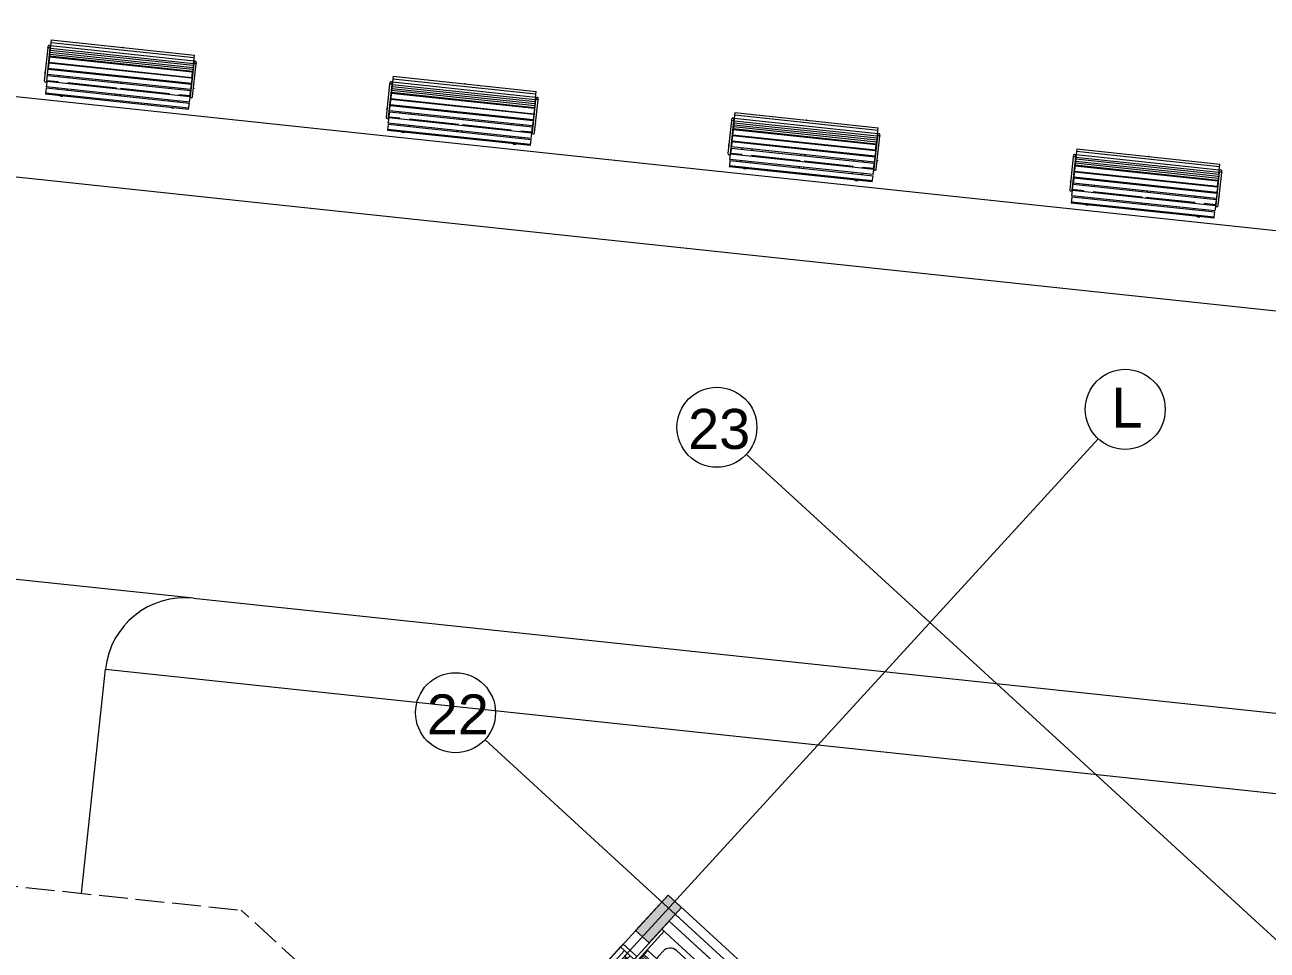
# Model space of a CAD drawing. Header units: metres. Extents: x 750 to 3116, y -341 to 1465.
# Drawn here: x 1639.03 to 1654.57, y 736.11 to 747.68 of the extents above; entities that cross this region are included whole.
import ezdxf

# ---------------------------------------------------------------- set-up
doc = ezdxf.new("R2010")
doc.units = ezdxf.units.M
doc.linetypes.add('ACAD_ISO02W100', pattern=[15, 12, -3])
for name, color, linetype, lineweight in [('Centre Line', 7, 'Continuous', 13), ('Column', 50, 'Continuous', 20), ('Cycle road', 254, 'Continuous', 20), ('Footpath', 32, 'Continuous', 18), ('Furniture', 44, 'Continuous', 5), ('Hatch', 251, 'Continuous', 5), ('Hidden line', 251, 'Continuous', 5), ('street fur', 33, 'Continuous', 15), ('Wall ext', 20, 'Continuous', 18), ('WINDOW', 33, 'Continuous', 5)]:
    doc.layers.add(name, color=color, linetype=linetype, lineweight=lineweight)
doc.layers.add('Text', color=7, linetype='Continuous')
doc.styles.get("Standard").update_dxf_attribs({"font": 'arial.ttf'})

# ---------------------------------------------------------------- blocks, each defined once
blk = doc.blocks.new('Bed')
at = {"layer": 'Furniture', "linetype": 'Continuous'}
for p, q in [((1878.327, 465.952), (1879.337, 465.952)), ((1878.327, 465.817), (1878.327, 465.952)), ((1879.337, 465.952), (1879.337, 465.817)), ((1879.337, 465.817), (1878.327, 465.817)), ((1878.327, 463.909), (1878.327, 465.817)), ((1878.367, 463.909), (1878.367, 465.817)), ((1878.642, 465.742), (1879.002, 465.742)), ((1879.297, 465.817), (1879.297, 463.909)), ((1879.337, 465.817), (1879.337, 463.909)), ((1878.525, 465.544), (1878.525, 465.624)), ((1879.12, 465.624), (1879.12, 465.544)), ((1878.377, 465.499), (1878.862, 465.499)), ((1878.377, 463.919), (1878.377, 465.499)), ((1878.962, 465.429), (1878.377, 465.429)), ((1878.992, 465.407), (1878.377, 465.407)), ((1879.022, 465.386), (1878.377, 465.386)), ((1879.052, 465.365), (1878.377, 465.365)), ((1878.862, 465.499), (1879.287, 465.199)), ((1878.862, 465.199), (1878.862, 465.499)), ((1878.962, 463.919), (1878.962, 465.429)), ((1879.002, 465.427), (1878.965, 465.427)), ((1878.992, 463.919), (1878.992, 465.407)), ((1879.022, 463.919), (1879.022, 465.386)), ((1879.052, 463.919), (1879.052, 465.365)), ((1879.082, 465.344), (1878.377, 465.344)), ((1879.112, 465.323), (1878.377, 465.323)), ((1879.142, 465.302), (1878.377, 465.302)), ((1879.082, 463.919), (1879.082, 465.344)), ((1879.112, 463.919), (1879.112, 465.323)), ((1879.142, 463.919), (1879.142, 465.302)), ((1879.287, 465.199), (1878.862, 465.199)), ((1879.287, 465.199), (1879.287, 463.919)), ((1879.297, 463.909), (1878.367, 463.909)), ((1879.297, 463.869), (1878.367, 463.869)), ((1879.287, 463.919), (1878.377, 463.919))]:
    blk.add_line(p, q, dxfattribs=at)
for centre, radius, start, end in [((1878.642, 465.624), 0.117, 90, 180), ((1879.002, 465.624), 0.117, 360, 90), ((1878.642, 465.544), 0.117, 180.0006, 202.5189), ((1879.002, 465.544), 0.117, 270, 0), ((1878.367, 463.909), 0.04, 180, 270), ((1879.297, 463.909), 0.04, 270, 0)]:
    blk.add_arc(centre, radius, start, end, dxfattribs=at)
blk = doc.blocks.new('WINODO1')
at = {"layer": 'WINDOW', "linetype": 'Continuous'}
for p, q in [((2471212540, 936769700), (2471212491, 936769700)), ((2471212491, 936769700), (2471212491, 936769470)), ((2471212540, 936769700), (2471212540, 936769470)), ((2471213991, 936769700), (2471213943, 936769700)), ((2471213943, 936769700), (2471213943, 936769470)), ((2471213991, 936769700), (2471213991, 936769470)), ((2471212540, 936769470), (2471212491, 936769470)), ((2471213991, 936769470), (2471213943, 936769470))]:
    blk.add_line(p, q, dxfattribs=at)
at = {"layer": 'WINDOW'}
for p, q in [((2471212540, 936769700), (2471213943, 936769700)), ((2471212588, 936769633), (2471213217, 936769633)), ((2471213241, 936769633), (2471213943, 936769633)), ((2471213241, 936769537), (2471212540, 936769537)), ((2471212540, 936769470), (2471213943, 936769470)), ((2471212588, 936769585), (2471213217, 936769585)), ((2471213193, 936769561), (2471213089, 936769561)), ((2471213266, 936769585), (2471213895, 936769585)), ((2471213266, 936769537), (2471213895, 936769537)), ((2471213290, 936769609), (2471213394, 936769609))]:
    blk.add_line(p, q, dxfattribs=at)
at = {"layer": 'WINDOW', "color": 4}
blk.add_line((2471212588, 936769609), (2471213217, 936769609), dxfattribs=at)
at = {"layer": 'WINDOW', "color": 4, "true_color": 0x1fffff}
blk.add_line((2471213266, 936769561), (2471213895, 936769561), dxfattribs=at)
at = {"layer": 'WINDOW'}
for points in [[(2471212540, 936769585), (2471212588, 936769585), (2471212588, 936769633), (2471212540, 936769633)], [(2471213217, 936769585), (2471213266, 936769585), (2471213266, 936769633), (2471213217, 936769633)], [(2471213406, 936769609), (2471213394, 936769616), (2471213394, 936769602)], [(2471213076, 936769561), (2471213089, 936769568), (2471213089, 936769554)], [(2471213217, 936769537), (2471213266, 936769537), (2471213266, 936769585), (2471213217, 936769585)], [(2471213895, 936769537), (2471213943, 936769537), (2471213943, 936769585), (2471213895, 936769585)]]:
    blk.add_lwpolyline(points, close=True, dxfattribs=at)

msp = doc.modelspace()

# ---------------------------------------------------------------- hatches: boundary and pattern name
at = {"layer": 'Hatch', "transparency": 33554687}
h = msp.add_hatch(color=256, dxfattribs=at)
h.dxf.hatch_style = 1
h.paths.add_polyline_path([(1646.175, 711.875), (1646.005, 712.031), (1645.846, 711.857), (1645.755, 711.758), (1645.6, 711.588), (1645.769, 711.433)])
h.paths.add_polyline_path([(1649.318, 715.307), (1649.149, 715.463), (1648.743, 715.02), (1648.913, 714.865)])
h.paths.add_polyline_path([(1652.587, 718.876), (1652.417, 719.031), (1652.384, 718.994), (1652.292, 718.895), (1652.012, 718.589), (1652.182, 718.433)])
h.paths.add_polyline_path([(1655.856, 722.444), (1655.686, 722.6), (1655.281, 722.157), (1655.45, 722.002)])
h.paths.add_polyline_path([(1659.124, 726.013), (1658.955, 726.168), (1658.549, 725.726), (1658.719, 725.571)])
h.paths.add_polyline_path([(1661.826, 729.85), (1661.67, 729.681), (1662.113, 729.275), (1662.268, 729.445)])
h.paths.add_polyline_path([(1657.785, 733.552), (1657.629, 733.382), (1658.072, 732.977), (1658.227, 733.147)])
h.paths.add_polyline_path([(1654.516, 729.983), (1654.361, 729.814), (1654.471, 729.712), (1654.803, 729.408), (1654.958, 729.578)])
h.paths.add_polyline_path([(1652.746, 731.604), (1652.591, 731.435), (1653.033, 731.029), (1653.189, 731.199)])
h.paths.add_polyline_path([(1651.542, 726.396), (1651.372, 726.551), (1650.967, 726.109), (1651.137, 725.953)])
h.paths.add_polyline_path([(1650.045, 727.767), (1649.875, 727.922), (1649.47, 727.48), (1649.64, 727.325)])
h.paths.add_polyline_path([(1647.979, 722.846), (1647.823, 722.677), (1647.934, 722.575), (1648.266, 722.271), (1648.421, 722.441)])
h.paths.add_polyline_path([(1646.541, 724.163), (1646.209, 724.467), (1646.053, 724.298), (1646.496, 723.892), (1646.651, 724.062)])
h.paths.add_polyline_path([(1645.004, 719.259), (1644.835, 719.414), (1644.43, 718.972), (1644.599, 718.816)])
h.paths.add_polyline_path([(1643.632, 720.766), (1643.463, 720.922), (1643.058, 720.479), (1643.227, 720.324)])
h.paths.add_polyline_path([(1641.441, 715.709), (1641.286, 715.54), (1641.728, 715.134), (1641.884, 715.304)])
h.paths.add_polyline_path([(1640.114, 716.925), (1639.944, 717.08), (1639.539, 716.638), (1639.709, 716.482)])
h.paths.add_polyline_path([(1636.735, 713.458), (1636.403, 713.762), (1636.247, 713.592), (1636.69, 713.187), (1636.845, 713.356)])
h.paths.add_polyline_path([(1631.152, 719.073), (1630.982, 719.229), (1630.577, 718.786), (1630.746, 718.631)])
h.paths.add_polyline_path([(1634.17, 722.369), (1634.001, 722.524), (1633.595, 722.082), (1633.765, 721.927)])
h.paths.add_polyline_path([(1637.689, 726.21), (1637.519, 726.366), (1637.114, 725.923), (1637.284, 725.768)])
h.paths.add_polyline_path([(1640.833, 729.643), (1640.663, 729.798), (1640.258, 729.355), (1640.427, 729.2), (1640.461, 729.237), (1640.552, 729.337)])
h.paths.add_polyline_path([(1644.101, 733.211), (1643.932, 733.366), (1643.527, 732.924), (1643.696, 732.769)])
h.paths.add_polyline_path([(1646.999, 736.374), (1647.09, 736.474), (1647.245, 736.643), (1647.076, 736.799), (1646.67, 736.356), (1646.84, 736.201)])
h.paths.add_polyline_path([(1636.008, 733.811), (1635.839, 733.966), (1635.433, 733.524), (1635.603, 733.368)])
h.paths.add_polyline_path([(1631.525, 737.918), (1631.369, 737.748), (1631.48, 737.647), (1631.812, 737.343), (1631.967, 737.512)])
h.paths.add_polyline_path([(1628.676, 734.467), (1628.506, 734.622), (1628.101, 734.179), (1628.27, 734.024)])
h.paths.add_polyline_path([(1632.989, 730.515), (1632.82, 730.67), (1632.415, 730.228), (1632.584, 730.073)])
h.paths.add_polyline_path([(1629.471, 726.674), (1629.301, 726.829), (1628.896, 726.387), (1629.066, 726.231)])
h.paths.add_polyline_path([(1624.987, 730.78), (1624.832, 730.611), (1625.274, 730.206), (1625.43, 730.375)])
h.paths.add_polyline_path([(1626.327, 723.242), (1626.157, 723.397), (1626.124, 723.36), (1626.032, 723.261), (1625.752, 722.955), (1625.922, 722.799)])
h.paths.add_polyline_path([(1621.719, 727.212), (1621.563, 727.042), (1621.674, 726.941), (1622.006, 726.637), (1622.161, 726.807)])
h.paths.add_polyline_path([(1619.949, 728.833), (1619.794, 728.663), (1620.236, 728.258), (1620.391, 728.428), (1620.281, 728.529)])
h.paths.add_polyline_path([(1623.218, 732.402), (1623.062, 732.232), (1623.505, 731.827), (1623.66, 731.996)])
h.paths.add_polyline_path([(1626.486, 735.97), (1626.331, 735.8), (1626.773, 735.395), (1626.929, 735.565)])
h.paths.add_polyline_path([(1622.117, 739.972), (1621.962, 739.803), (1622.404, 739.397), (1622.56, 739.567)])
h.paths.add_polyline_path([(1619.143, 736.385), (1618.973, 736.54), (1618.568, 736.098), (1618.738, 735.942)])
h.paths.add_polyline_path([(1615.874, 732.816), (1615.705, 732.971), (1615.299, 732.529), (1615.469, 732.374)])
h.paths.add_polyline_path([(1612.731, 729.384), (1612.561, 729.539), (1612.156, 729.097), (1612.325, 728.942)])
h.paths.add_polyline_path([(1617.373, 725.132), (1617.203, 725.287), (1616.798, 724.845), (1616.967, 724.69)])
h.paths.add_polyline_path([(1618.745, 723.624), (1618.575, 723.78), (1618.17, 723.337), (1618.339, 723.182)])
h.paths.add_polyline_path([(1623.058, 719.673), (1622.889, 719.828), (1622.483, 719.386), (1622.653, 719.231)])
h.paths.add_polyline_path([(1619.915, 716.241), (1619.745, 716.396), (1619.34, 715.954), (1619.509, 715.799)])
h.paths.add_polyline_path([(1615.181, 720.075), (1615.026, 719.905), (1615.468, 719.5), (1615.624, 719.67)])
h.paths.add_polyline_path([(1613.411, 721.696), (1613.256, 721.526), (1613.699, 721.121), (1613.854, 721.291)])
h.paths.add_polyline_path([(1609.042, 725.698), (1608.887, 725.528), (1609.329, 725.123), (1609.485, 725.293)])
h.paths.add_polyline_path([(1610.143, 718.127), (1609.987, 717.958), (1610.43, 717.553), (1610.585, 717.722)])
h.paths.add_polyline_path([(1607.566, 714.426), (1607.397, 714.582), (1606.992, 714.139), (1607.161, 713.984)])
h.paths.add_polyline_path([(1602.924, 718.678), (1602.755, 718.834), (1602.35, 718.391), (1602.519, 718.236)])
h.paths.add_polyline_path([(1604.823, 730.065), (1604.653, 730.22), (1604.495, 730.047), (1604.403, 729.947), (1604.248, 729.778), (1604.418, 729.622)])
h.paths.add_polyline_path([(1607.842, 733.36), (1607.672, 733.516), (1607.267, 733.073), (1607.436, 732.918)])
h.paths.add_polyline_path([(1603.528, 737.312), (1603.358, 737.467), (1602.953, 737.025), (1603.123, 736.869)])
h.paths.add_polyline_path([(1600.09, 733.899), (1599.934, 733.729), (1600.377, 733.324), (1600.532, 733.493)])
h.paths.add_polyline_path([(1602.031, 738.683), (1601.861, 738.838), (1601.456, 738.396), (1601.626, 738.24)])
h.paths.add_polyline_path([(1596.087, 744.127), (1595.918, 744.282), (1595.513, 743.84), (1595.682, 743.685)])
h.paths.add_polyline_path([(1592.944, 740.695), (1592.774, 740.85), (1592.369, 740.408), (1592.538, 740.252)])
h.paths.add_polyline_path([(1598.32, 735.52), (1598.164, 735.35), (1598.607, 734.945), (1598.762, 735.114)])
h.paths.add_polyline_path([(1595.619, 731.682), (1595.449, 731.838), (1595.044, 731.395), (1595.213, 731.24)])
h.paths.add_polyline_path([(1589.675, 737.126), (1589.505, 737.282), (1589.1, 736.839), (1589.27, 736.684)])
h.paths.add_polyline_path([(1586.406, 733.558), (1586.237, 733.713), (1585.831, 733.271), (1586.001, 733.115)])
h.paths.add_polyline_path([(1592.225, 727.977), (1591.782, 728.383), (1591.627, 728.213), (1592.07, 727.808)])
h.paths.add_polyline_path([(1593.995, 726.356), (1593.552, 726.761), (1593.397, 726.592), (1593.839, 726.187)])
h.paths.add_polyline_path([(1596.821, 730.33), (1596.666, 730.16), (1597.108, 729.755), (1597.263, 729.925)])
h.paths.add_polyline_path([(1601.304, 726.223), (1601.135, 726.379), (1600.729, 725.936), (1600.899, 725.781)])
h.paths.add_polyline_path([(1598.161, 722.791), (1597.991, 722.947), (1597.586, 722.504), (1597.755, 722.349)])
h.paths.add_polyline_path([(1594.892, 719.223), (1594.722, 719.378), (1594.317, 718.936), (1594.487, 718.78)])
h.paths.add_polyline_path([(1590.578, 723.174), (1590.408, 723.329), (1590.003, 722.887), (1590.173, 722.732)])
h.paths.add_polyline_path([(1589.081, 724.545), (1588.912, 724.701), (1588.506, 724.258), (1588.676, 724.103)])
h.paths.add_polyline_path([(1583.138, 729.989), (1582.968, 730.145), (1582.563, 729.702), (1582.732, 729.547)])
h.paths.add_polyline_path([(1579.869, 726.421), (1579.699, 726.576), (1579.294, 726.134), (1579.464, 725.978)])
h.paths.add_polyline_path([(1585.245, 721.245), (1585.09, 721.076), (1585.532, 720.671), (1585.687, 720.84)])
h.paths.add_polyline_path([(1587.015, 719.624), (1586.859, 719.455), (1587.302, 719.05), (1587.457, 719.219)])
h.paths.add_polyline_path([(1582.669, 717.545), (1582.499, 717.7), (1582.094, 717.257), (1582.263, 717.102)])
h.paths.add_polyline_path([(1576.725, 722.989), (1576.556, 723.144), (1576.15, 722.702), (1576.32, 722.546)])
h.paths.add_polyline_path([(1591.748, 715.791), (1591.579, 715.946), (1591.42, 715.773), (1591.329, 715.673), (1591.173, 715.503), (1591.343, 715.348)])
h.paths.add_polyline_path([(1561.743, 717.756), (1561.574, 717.911), (1561.169, 717.468), (1561.339, 717.313)])
h.paths.add_polyline_path([(1566.286, 722.728), (1566.116, 722.883), (1565.712, 722.44), (1565.882, 722.285)])
h.paths.add_polyline_path([(1570.833, 727.704), (1570.663, 727.859), (1570.258, 727.416), (1570.428, 727.261)])
h.paths.add_polyline_path([(1575.254, 732.543), (1574.811, 732.948), (1574.656, 732.778), (1575.099, 732.373)])
h.paths.add_polyline_path([(1579.283, 737.842), (1579.128, 737.673), (1579.571, 737.268), (1579.726, 737.438)])
h.paths.add_polyline_path([(1568.934, 738.568), (1568.764, 738.723), (1568.36, 738.281), (1568.529, 738.125)])
h.paths.add_polyline_path([(1564.388, 733.593), (1564.218, 733.748), (1563.813, 733.305), (1563.983, 733.15)])
h.paths.add_polyline_path([(1559.841, 728.617), (1559.672, 728.772), (1559.267, 728.329), (1559.437, 728.174)])
h.paths.add_polyline_path([(1557.524, 726.081), (1557.211, 726.368), (1557.211, 726.368), (1557.196, 726.381), (1557.081, 726.486), (1556.926, 726.316), (1557.369, 725.911)])
h.paths.add_polyline_path([(1555.295, 723.641), (1555.125, 723.796), (1554.721, 723.353), (1554.89, 723.198)])
h.paths.add_polyline_path([(1552.096, 731.041), (1551.941, 730.871), (1551.941, 730.871), (1552.384, 730.466), (1552.539, 730.636)])
h.paths.add_polyline_path([(1554.583, 733.422), (1554.413, 733.577), (1554.008, 733.134), (1554.178, 732.979)])
h.paths.add_polyline_path([(1559.129, 738.397), (1558.959, 738.553), (1558.555, 738.11), (1558.724, 737.954)])
h.paths.add_polyline_path([(1563.675, 743.373), (1563.506, 743.528), (1563.101, 743.085), (1563.271, 742.93)])
h.paths.add_polyline_path([(1567.853, 748.286), (1567.698, 748.116), (1568.141, 747.712), (1568.296, 747.882)])

# ---------------------------------------------------------------- linework, layer by layer
at = {"layer": 'Centre Line', "color": 30, "true_color": 0xf26722}
for p, q in [((1652.455, 742.502), (1628.635, 716.496)), ((1664.403, 727.334), (1648.054, 742.309)), ((1661.134, 723.765), (1644.786, 738.74))]:
    msp.add_line(p, q, dxfattribs=at)
for centre in [(1652.793, 742.87), (1647.686, 742.646), (1644.417, 739.078)]:
    msp.add_circle(centre, 0.5, dxfattribs=at)
at = {"layer": 'Column'}
msp.add_lwpolyline([(1646.67, 736.356), (1647.076, 736.799), (1647.245, 736.643), (1646.84, 736.201), (1646.67, 736.356)], dxfattribs=at)
at = {"layer": 'Cycle road', "lineweight": 18}
for p, q in [((1634.802, 746.211), (1662.443, 743.278)), ((1641.138, 740.51), (1664.048, 738.079))]:
    msp.add_line(p, q, dxfattribs=at)
at = {"layer": 'Cycle road'}
msp.add_line((1639.741, 736.821), (1640.038, 739.621), dxfattribs=at)
at = {"layer": 'Cycle road', "lineweight": 18}
msp.add_arc((1641.033, 739.516), 1, 83.9431, 173.9431, dxfattribs=at)
at = {"layer": 'Footpath'}
for p, q in [((1633.913, 747.31), (1663.543, 744.166)), ((1640.038, 739.621), (1664.937, 736.979))]:
    msp.add_line(p, q, dxfattribs=at)
at = {"layer": 'Hidden line'}
msp.add_line((1641.138, 740.51), (1637.16, 740.932), dxfattribs=at)
at = {"layer": 'Hidden line', "linetype": 'ACAD_ISO02W100', "ltscale": 0.03}
for p in [(1634.927, 737.332), (1644.549, 734.04)]:
    msp.add_line(p, (1641.738, 736.609), dxfattribs=at)
at = {"layer": 'street fur'}
for p, q in [((1639.318, 747.388), (1639.274, 746.975)), ((1639.304, 746.972), (1639.348, 747.385)), ((1639.316, 747.394), (1639.351, 747.391)), ((1639.316, 747.394), (1639.316, 747.388)), ((1639.35, 747.385), (1639.316, 747.388)), ((1639.337, 747.416), (1639.335, 747.417)), ((1639.353, 747.411), (1639.345, 747.33)), ((1641.14, 747.19), (1639.35, 747.38)), ((1639.361, 747.487), (1639.353, 747.412)), ((1639.353, 747.412), (1639.353, 747.411)), ((1641.143, 747.222), (1639.353, 747.411)), ((1639.358, 747.456), (1641.148, 747.266)), ((1639.361, 747.487), (1641.151, 747.297)), ((1639.338, 747.271), (1639.331, 747.205)), ((1641.128, 747.082), (1639.338, 747.271)), ((1639.341, 747.299), (1639.34, 747.282)), ((1641.13, 747.092), (1639.34, 747.282)), ((1639.344, 747.324), (1639.341, 747.299)), ((1641.132, 747.116), (1639.342, 747.306)), ((1639.345, 747.33), (1639.344, 747.324)), ((1641.135, 747.14), (1639.345, 747.33)), ((1641.137, 747.166), (1639.347, 747.356)), ((1639.479, 747.267), (1639.478, 747.257)), ((1639.597, 747.244), (1639.598, 747.254)), ((1641.142, 747.208), (1641.143, 747.216)), ((1641.143, 747.222), (1641.151, 747.297)), ((1641.143, 747.222), (1641.143, 747.222)), ((1641.143, 747.216), (1641.143, 747.222)), ((1641.162, 747.222), (1641.161, 747.222)), ((1639.313, 747.059), (1639.316, 747.059)), ((1639.316, 747.056), (1639.323, 747.123)), ((1639.32, 747.094), (1639.317, 747.094)), ((1639.323, 747.123), (1641.113, 746.933)), ((1639.33, 747.195), (1639.324, 747.131)), ((1641.113, 746.941), (1639.324, 747.131)), ((1639.33, 747.195), (1639.331, 747.197)), ((1641.121, 747.015), (1639.331, 747.205)), ((1641.121, 747.007), (1639.331, 747.197)), ((1639.462, 747.108), (1639.463, 747.116)), ((1639.47, 747.182), (1639.471, 747.19)), ((1639.582, 747.103), (1639.581, 747.096)), ((1639.59, 747.178), (1639.589, 747.17)), ((1640.201, 747.105), (1640.202, 747.113)), ((1640.251, 747.107), (1640.25, 747.099)), ((1640.871, 747.119), (1640.87, 747.109)), ((1640.989, 747.096), (1640.99, 747.107)), ((1641.143, 747.194), (1641.1, 746.781)), ((1641.121, 747.015), (1641.128, 747.08)), ((1641.128, 747.08), (1641.128, 747.082)), ((1641.129, 746.778), (1641.173, 747.191)), ((1641.14, 747.19), (1641.13, 747.092)), ((1641.142, 747.208), (1641.14, 747.19)), ((1641.175, 747.191), (1641.14, 747.194)), ((1641.176, 747.197), (1641.141, 747.2)), ((1641.176, 747.197), (1641.175, 747.191)), ((1639.299, 746.9), (1639.3, 746.907)), ((1639.301, 746.914), (1639.3, 746.907)), ((1639.306, 746.97), (1639.301, 746.914)), ((1639.306, 746.97), (1641.096, 746.78)), ((1639.307, 746.977), (1639.314, 747.044)), ((1639.446, 746.962), (1639.307, 746.977)), ((1639.314, 747.044), (1641.104, 746.854)), ((1641.106, 746.866), (1639.316, 747.056)), ((1639.446, 746.955), (1639.446, 746.962)), ((1639.454, 747.029), (1639.455, 747.041)), ((1639.566, 746.95), (1639.565, 746.943)), ((1640.177, 746.884), (1639.566, 746.949)), ((1639.574, 747.029), (1639.573, 747.016)), ((1640.184, 746.951), (1640.186, 746.964)), ((1640.193, 747.031), (1640.194, 747.038)), ((1640.235, 746.958), (1640.234, 746.946)), ((1640.243, 747.033), (1640.243, 747.025)), ((1640.854, 746.961), (1640.855, 746.968)), ((1640.862, 747.035), (1640.863, 747.043)), ((1640.974, 746.955), (1640.973, 746.948)), ((1640.982, 747.03), (1640.981, 747.022)), ((1641.106, 746.869), (1641.113, 746.933)), ((1641.113, 746.903), (1641.11, 746.904)), ((1641.113, 746.941), (1641.114, 746.945)), ((1641.121, 747.007), (1641.114, 746.945)), ((1643.593, 746.934), (1643.549, 746.522)), ((1643.579, 746.519), (1643.623, 746.931)), ((1643.592, 746.941), (1643.591, 746.935)), ((1643.626, 746.931), (1643.591, 746.935)), ((1643.592, 746.941), (1643.627, 746.937)), ((1643.612, 746.963), (1643.61, 746.963)), ((1643.623, 746.902), (1643.622, 746.894)), ((1643.625, 746.927), (1643.623, 746.902)), ((1645.413, 746.712), (1643.623, 746.902)), ((1643.627, 746.944), (1643.625, 746.927)), ((1645.415, 746.737), (1643.625, 746.927)), ((1643.629, 746.958), (1643.627, 746.944)), ((1643.637, 747.033), (1643.629, 746.958)), ((1645.419, 746.768), (1643.629, 746.958)), ((1643.629, 746.958), (1643.629, 746.958)), ((1643.634, 747.002), (1645.423, 746.813)), ((1643.637, 747.033), (1645.427, 746.843)), ((1639.298, 746.888), (1639.289, 746.809)), ((1641.079, 746.619), (1639.289, 746.809)), ((1641.081, 746.632), (1639.291, 746.822)), ((1639.298, 746.888), (1641.088, 746.698)), ((1641.089, 746.71), (1639.299, 746.9)), ((1639.437, 746.873), (1639.438, 746.885)), ((1639.558, 746.873), (1639.556, 746.86)), ((1640.168, 746.795), (1640.169, 746.808)), ((1640.177, 746.878), (1640.177, 746.885)), ((1640.219, 746.802), (1640.218, 746.79)), ((1640.227, 746.879), (1640.226, 746.872)), ((1640.839, 746.814), (1640.227, 746.879)), ((1640.838, 746.808), (1640.839, 746.815)), ((1640.846, 746.881), (1640.847, 746.894)), ((1640.958, 746.802), (1640.957, 746.795)), ((1641.097, 746.787), (1640.958, 746.802)), ((1640.966, 746.881), (1640.965, 746.869)), ((1641.096, 746.777), (1641.09, 746.724)), ((1641.096, 746.777), (1641.096, 746.78)), ((1641.097, 746.787), (1641.104, 746.854)), ((1641.106, 746.866), (1641.106, 746.869)), ((1641.106, 746.869), (1641.109, 746.868)), ((1643.614, 746.816), (1643.607, 746.756)), ((1643.607, 746.756), (1643.607, 746.751)), ((1645.397, 746.561), (1643.607, 746.751)), ((1643.614, 746.816), (1643.614, 746.818)), ((1645.404, 746.628), (1643.614, 746.818)), ((1643.622, 746.894), (1643.615, 746.828)), ((1645.405, 746.638), (1643.615, 746.828)), ((1645.408, 746.663), (1643.618, 746.853)), ((1645.41, 746.687), (1643.62, 746.877)), ((1643.754, 746.813), (1643.753, 746.803)), ((1643.872, 746.79), (1643.874, 746.801)), ((1645.419, 746.768), (1645.415, 746.737)), ((1645.451, 746.743), (1645.417, 746.747)), ((1645.419, 746.769), (1645.427, 746.843)), ((1645.419, 746.768), (1645.419, 746.769)), ((1645.438, 746.769), (1645.436, 746.769)), ((1640.829, 746.725), (1640.83, 746.738)), ((1640.95, 746.725), (1640.948, 746.713)), ((1641.079, 746.619), (1641.088, 746.698)), ((1641.089, 746.71), (1641.09, 746.717)), ((1641.09, 746.717), (1641.09, 746.724)), ((1643.59, 746.59), (1643.584, 746.532)), ((1643.588, 746.606), (1643.591, 746.605)), ((1643.59, 746.59), (1645.38, 746.4)), ((1643.591, 746.602), (1643.598, 746.665)), ((1645.381, 746.412), (1643.591, 746.602)), ((1643.595, 746.64), (1643.592, 746.64)), ((1643.598, 746.669), (1645.388, 746.479)), ((1643.598, 746.669), (1643.598, 746.665)), ((1643.606, 746.741), (1643.599, 746.677)), ((1645.389, 746.487), (1643.599, 746.677)), ((1643.606, 746.741), (1643.606, 746.743)), ((1645.396, 746.553), (1643.606, 746.743)), ((1643.737, 746.655), (1643.738, 746.662)), ((1643.745, 746.729), (1643.746, 746.737)), ((1643.858, 746.65), (1643.857, 746.642)), ((1643.865, 746.724), (1643.865, 746.716)), ((1644.476, 746.651), (1644.477, 746.659)), ((1644.527, 746.654), (1644.526, 746.646)), ((1645.146, 746.666), (1645.145, 746.655)), ((1645.265, 746.643), (1645.266, 746.653)), ((1645.419, 746.74), (1645.375, 746.328)), ((1645.404, 746.628), (1645.397, 746.566)), ((1645.405, 746.325), (1645.449, 746.737)), ((1645.415, 746.729), (1645.405, 746.638)), ((1645.415, 746.729), (1645.415, 746.737)), ((1645.451, 746.737), (1645.416, 746.741)), ((1645.451, 746.743), (1645.451, 746.737)), ((1643.576, 746.46), (1643.575, 746.453)), ((1643.575, 746.446), (1643.575, 746.453)), ((1645.364, 746.256), (1643.575, 746.446)), ((1643.582, 746.516), (1643.576, 746.46)), ((1643.582, 746.516), (1645.372, 746.326)), ((1643.584, 746.532), (1643.583, 746.526)), ((1643.583, 746.523), (1643.583, 746.526)), ((1643.722, 746.508), (1643.583, 746.523)), ((1643.721, 746.502), (1643.722, 746.509)), ((1643.729, 746.575), (1643.73, 746.588)), ((1643.841, 746.496), (1643.841, 746.489)), ((1644.453, 746.431), (1643.841, 746.496)), ((1643.85, 746.575), (1643.848, 746.563)), ((1644.46, 746.498), (1644.461, 746.51)), ((1644.468, 746.577), (1644.469, 746.585)), ((1644.511, 746.505), (1644.51, 746.492)), ((1644.519, 746.579), (1644.518, 746.572)), ((1645.121, 746.428), (1645.122, 746.44)), ((1645.13, 746.507), (1645.13, 746.514)), ((1645.137, 746.581), (1645.138, 746.589)), ((1645.25, 746.502), (1645.249, 746.494)), ((1645.258, 746.576), (1645.257, 746.568)), ((1645.388, 746.475), (1645.382, 746.421)), ((1645.388, 746.45), (1645.385, 746.45)), ((1645.388, 746.475), (1645.388, 746.479)), ((1645.395, 746.546), (1645.389, 746.492)), ((1645.389, 746.487), (1645.389, 746.492)), ((1645.395, 746.546), (1645.396, 746.552)), ((1645.396, 746.552), (1645.396, 746.553)), ((1645.397, 746.561), (1645.397, 746.566)), ((1647.869, 746.481), (1647.825, 746.068)), ((1647.855, 746.065), (1647.898, 746.478)), ((1647.867, 746.487), (1647.902, 746.483)), ((1647.867, 746.487), (1647.867, 746.481)), ((1647.901, 746.477), (1647.867, 746.481)), ((1647.888, 746.509), (1647.886, 746.509)), ((1647.898, 746.448), (1647.896, 746.423)), ((1647.9, 746.466), (1647.898, 746.448)), ((1649.688, 746.258), (1647.898, 746.448)), ((1647.904, 746.504), (1647.9, 746.466)), ((1649.691, 746.283), (1647.901, 746.473)), ((1647.912, 746.579), (1647.904, 746.505)), ((1647.904, 746.505), (1647.904, 746.504)), ((1649.694, 746.314), (1647.904, 746.504)), ((1647.909, 746.549), (1649.699, 746.359)), ((1647.912, 746.579), (1649.702, 746.389)), ((1643.573, 746.434), (1643.565, 746.356)), ((1645.355, 746.166), (1643.565, 746.356)), ((1645.356, 746.178), (1643.566, 746.368)), ((1643.573, 746.434), (1645.363, 746.244)), ((1643.712, 746.419), (1643.714, 746.432)), ((1643.833, 746.419), (1643.832, 746.407)), ((1644.443, 746.342), (1644.445, 746.354)), ((1644.452, 746.424), (1644.453, 746.431)), ((1644.494, 746.349), (1644.493, 746.336)), ((1644.503, 746.426), (1644.502, 746.419)), ((1645.114, 746.361), (1644.503, 746.425)), ((1645.105, 746.272), (1645.106, 746.284)), ((1645.113, 746.354), (1645.114, 746.361)), ((1645.233, 746.348), (1645.233, 746.341)), ((1645.373, 746.333), (1645.233, 746.348)), ((1645.242, 746.427), (1645.241, 746.415)), ((1645.364, 746.256), (1645.372, 746.323)), ((1645.372, 746.323), (1645.372, 746.326)), ((1645.373, 746.336), (1645.38, 746.4)), ((1645.373, 746.333), (1645.373, 746.336)), ((1645.381, 746.415), (1645.382, 746.421)), ((1645.381, 746.412), (1645.381, 746.415)), ((1645.381, 746.415), (1645.384, 746.415)), ((1647.881, 746.288), (1647.875, 746.228)), ((1647.881, 746.288), (1647.882, 746.29)), ((1647.889, 746.362), (1647.882, 746.298)), ((1649.672, 746.108), (1647.882, 746.298)), ((1649.671, 746.1), (1647.882, 746.29)), ((1647.889, 746.362), (1647.889, 746.364)), ((1649.679, 746.174), (1647.889, 746.364)), ((1647.892, 746.392), (1647.891, 746.375)), ((1649.68, 746.185), (1647.891, 746.375)), ((1647.895, 746.416), (1647.892, 746.392)), ((1649.683, 746.209), (1647.893, 746.399)), ((1647.896, 746.423), (1647.895, 746.416)), ((1649.686, 746.233), (1647.896, 746.423)), ((1648.021, 746.275), (1648.022, 746.283)), ((1648.03, 746.36), (1648.029, 746.349)), ((1648.148, 746.337), (1648.149, 746.347)), ((1649.694, 746.287), (1649.651, 745.874)), ((1649.68, 745.871), (1649.724, 746.284)), ((1649.691, 746.283), (1649.683, 746.209)), ((1649.693, 746.3), (1649.691, 746.283)), ((1649.726, 746.283), (1649.691, 746.287)), ((1649.727, 746.289), (1649.692, 746.293)), ((1649.693, 746.3), (1649.694, 746.314)), ((1649.694, 746.315), (1649.702, 746.389)), ((1649.694, 746.314), (1649.694, 746.315)), ((1649.713, 746.315), (1649.712, 746.315)), ((1649.727, 746.289), (1649.726, 746.283)), ((1645.225, 746.271), (1645.224, 746.259)), ((1645.355, 746.166), (1645.363, 746.244)), ((1647.865, 746.136), (1647.859, 746.078)), ((1647.864, 746.152), (1647.867, 746.152)), ((1647.865, 746.136), (1649.655, 745.946)), ((1647.873, 746.211), (1647.867, 746.157)), ((1647.867, 746.157), (1647.867, 746.151)), ((1647.867, 746.149), (1647.867, 746.151)), ((1649.656, 745.959), (1647.867, 746.149)), ((1647.871, 746.186), (1647.868, 746.187)), ((1647.874, 746.216), (1647.873, 746.211)), ((1647.875, 746.228), (1647.874, 746.223)), ((1649.664, 746.033), (1647.874, 746.223)), ((1647.874, 746.216), (1649.664, 746.026)), ((1648.004, 746.122), (1648.006, 746.134)), ((1648.013, 746.201), (1648.014, 746.209)), ((1648.133, 746.196), (1648.132, 746.188)), ((1648.141, 746.27), (1648.14, 746.262)), ((1648.744, 746.123), (1648.745, 746.131)), ((1648.752, 746.197), (1648.752, 746.205)), ((1648.794, 746.126), (1648.793, 746.118)), ((1648.802, 746.2), (1648.801, 746.192)), ((1649.413, 746.127), (1649.414, 746.135)), ((1649.422, 746.212), (1649.421, 746.202)), ((1649.54, 746.189), (1649.541, 746.199)), ((1649.672, 746.108), (1649.679, 746.172)), ((1649.679, 746.172), (1649.679, 746.174)), ((1649.682, 746.202), (1649.68, 746.185)), ((1649.682, 746.202), (1649.683, 746.209)), ((1652.188, 746.126), (1652.18, 746.051)), ((1652.188, 746.126), (1653.978, 745.936)), ((1647.848, 745.976), (1647.842, 745.914)), ((1647.849, 745.98), (1647.848, 745.976)), ((1647.849, 745.98), (1649.639, 745.79)), ((1647.85, 745.993), (1647.857, 746.063)), ((1649.64, 745.803), (1647.85, 745.993)), ((1647.857, 746.063), (1649.647, 745.873)), ((1647.859, 746.078), (1647.858, 746.072)), ((1647.858, 746.069), (1647.858, 746.072)), ((1647.997, 746.055), (1647.858, 746.069)), ((1647.988, 745.966), (1647.989, 745.978)), ((1647.997, 746.048), (1647.997, 746.055)), ((1648.117, 746.042), (1648.116, 746.035)), ((1648.728, 745.977), (1648.117, 746.042)), ((1648.125, 746.121), (1648.124, 746.109)), ((1648.728, 745.97), (1648.728, 745.977)), ((1648.735, 746.044), (1648.737, 746.056)), ((1648.778, 745.972), (1648.777, 745.965)), ((1649.39, 745.907), (1648.778, 745.972)), ((1648.786, 746.051), (1648.785, 746.039)), ((1649.397, 745.974), (1649.398, 745.986)), ((1649.405, 746.053), (1649.406, 746.061)), ((1649.517, 745.974), (1649.516, 745.961)), ((1649.525, 746.048), (1649.524, 746.041)), ((1649.533, 746.123), (1649.532, 746.115)), ((1649.657, 745.961), (1649.664, 746.026)), ((1649.663, 745.996), (1649.66, 745.996)), ((1649.664, 746.033), (1649.665, 746.038)), ((1649.671, 746.098), (1649.665, 746.038)), ((1649.671, 746.098), (1649.671, 746.1)), ((1652.144, 746.027), (1652.1, 745.614)), ((1652.13, 745.611), (1652.174, 746.024)), ((1652.143, 746.033), (1652.142, 746.027)), ((1652.177, 746.024), (1652.142, 746.027)), ((1652.143, 746.033), (1652.16, 746.032)), ((1652.16, 746.032), (1652.178, 746.03)), ((1652.163, 746.055), (1652.161, 746.056)), ((1652.171, 745.969), (1652.17, 745.963)), ((1652.174, 745.995), (1652.171, 745.969)), ((1653.961, 745.779), (1652.171, 745.969)), ((1652.176, 746.012), (1652.174, 745.995)), ((1653.964, 745.805), (1652.174, 745.995)), ((1652.178, 746.037), (1652.176, 746.012)), ((1653.966, 745.829), (1652.176, 746.019)), ((1652.179, 746.045), (1652.178, 746.037)), ((1652.179, 746.045), (1652.18, 746.05)), ((1652.18, 746.051), (1652.18, 746.05)), ((1653.97, 745.861), (1652.18, 746.05)), ((1652.184, 746.095), (1653.974, 745.905)), ((1647.842, 745.914), (1647.84, 745.902)), ((1649.63, 745.712), (1647.84, 745.902)), ((1649.632, 745.724), (1647.842, 745.914)), ((1648.109, 745.965), (1648.107, 745.953)), ((1648.719, 745.888), (1648.72, 745.9)), ((1648.77, 745.895), (1648.769, 745.883)), ((1649.38, 745.818), (1649.381, 745.83)), ((1649.389, 745.9), (1649.39, 745.907)), ((1649.501, 745.818), (1649.499, 745.805)), ((1649.509, 745.895), (1649.508, 745.888)), ((1649.648, 745.879), (1649.509, 745.894)), ((1649.64, 745.803), (1649.647, 745.869)), ((1649.647, 745.869), (1649.647, 745.873)), ((1649.648, 745.882), (1649.655, 745.946)), ((1649.648, 745.879), (1649.648, 745.882)), ((1649.656, 745.959), (1649.657, 745.961)), ((1649.657, 745.961), (1649.66, 745.961)), ((1652.156, 745.828), (1652.15, 745.77)), ((1652.157, 745.834), (1652.156, 745.828)), ((1652.157, 745.834), (1652.157, 745.836)), ((1653.947, 745.646), (1652.157, 745.836)), ((1652.164, 745.903), (1652.158, 745.844)), ((1653.948, 745.654), (1652.158, 745.844)), ((1652.165, 745.909), (1652.164, 745.903)), ((1652.165, 745.909), (1652.165, 745.911)), ((1653.955, 745.721), (1652.165, 745.911)), ((1652.17, 745.963), (1652.166, 745.921)), ((1653.956, 745.731), (1652.166, 745.921)), ((1653.959, 745.755), (1652.169, 745.945)), ((1652.296, 745.821), (1652.297, 745.829)), ((1652.305, 745.906), (1652.304, 745.896)), ((1652.416, 745.817), (1652.416, 745.809)), ((1652.423, 745.883), (1652.425, 745.893)), ((1653.97, 745.833), (1653.926, 745.42)), ((1653.956, 745.417), (1654, 745.83)), ((1653.966, 745.822), (1653.964, 745.805)), ((1653.966, 745.822), (1653.97, 745.861)), ((1654.002, 745.836), (1653.967, 745.839)), ((1654.002, 745.83), (1653.967, 745.833)), ((1653.97, 745.861), (1653.978, 745.936)), ((1653.97, 745.861), (1653.97, 745.861)), ((1653.989, 745.861), (1653.987, 745.861)), ((1654.002, 745.836), (1654.002, 745.83)), ((1649.63, 745.712), (1649.639, 745.79)), ((1652.134, 745.616), (1652.141, 745.683)), ((1652.139, 745.698), (1652.142, 745.698)), ((1652.141, 745.683), (1653.931, 745.493)), ((1652.149, 745.757), (1652.142, 745.698)), ((1652.142, 745.695), (1652.142, 745.698)), ((1653.932, 745.505), (1652.142, 745.695)), ((1652.146, 745.733), (1652.143, 745.733)), ((1652.149, 745.762), (1653.939, 745.572)), ((1652.149, 745.762), (1652.149, 745.757)), ((1653.94, 745.58), (1652.15, 745.77)), ((1652.28, 745.668), (1652.281, 745.68)), ((1652.288, 745.747), (1652.289, 745.755)), ((1652.401, 745.668), (1652.399, 745.655)), ((1652.408, 745.742), (1652.408, 745.735)), ((1653.019, 745.67), (1653.02, 745.677)), ((1653.027, 745.744), (1653.028, 745.752)), ((1653.07, 745.672), (1653.069, 745.664)), ((1653.078, 745.746), (1653.077, 745.738)), ((1653.688, 745.674), (1653.689, 745.682)), ((1653.697, 745.758), (1653.696, 745.748)), ((1653.809, 745.669), (1653.808, 745.661)), ((1653.816, 745.735), (1653.817, 745.746)), ((1653.948, 745.654), (1653.955, 745.721)), ((1653.96, 745.773), (1653.956, 745.731)), ((1653.96, 745.773), (1653.961, 745.779)), ((1653.964, 745.805), (1653.961, 745.779)), ((1652.124, 745.522), (1652.116, 745.448)), ((1652.124, 745.527), (1653.914, 745.337)), ((1652.124, 745.527), (1652.124, 745.522)), ((1652.125, 745.539), (1652.133, 745.605)), ((1653.915, 745.349), (1652.125, 745.539)), ((1652.133, 745.609), (1653.923, 745.419)), ((1652.133, 745.609), (1652.133, 745.605)), ((1652.273, 745.601), (1652.134, 745.616)), ((1652.263, 745.512), (1652.265, 745.524)), ((1652.272, 745.594), (1652.273, 745.601)), ((1652.384, 745.512), (1652.383, 745.499)), ((1652.392, 745.589), (1652.391, 745.582)), ((1653.004, 745.523), (1652.392, 745.588)), ((1653.003, 745.517), (1653.004, 745.524)), ((1653.011, 745.59), (1653.012, 745.603)), ((1653.053, 745.518), (1653.053, 745.511)), ((1653.665, 745.453), (1653.053, 745.518)), ((1653.062, 745.597), (1653.061, 745.585)), ((1653.672, 745.52), (1653.673, 745.533)), ((1653.681, 745.6), (1653.681, 745.607)), ((1653.793, 745.52), (1653.791, 745.508)), ((1653.801, 745.594), (1653.8, 745.587)), ((1653.932, 745.508), (1653.933, 745.514)), ((1653.932, 745.505), (1653.932, 745.508)), ((1653.932, 745.508), (1653.935, 745.507)), ((1653.939, 745.572), (1653.933, 745.514)), ((1653.939, 745.542), (1653.936, 745.543)), ((1653.947, 745.644), (1653.94, 745.584)), ((1653.94, 745.58), (1653.94, 745.584)), ((1653.947, 745.644), (1653.947, 745.646)), ((1653.906, 745.258), (1652.116, 745.448)), ((1653.907, 745.271), (1652.117, 745.461)), ((1652.994, 745.434), (1652.996, 745.447)), ((1653.045, 745.441), (1653.044, 745.429)), ((1653.656, 745.364), (1653.657, 745.377)), ((1653.664, 745.447), (1653.665, 745.454)), ((1653.776, 745.364), (1653.775, 745.352)), ((1653.784, 745.441), (1653.784, 745.434)), ((1653.924, 745.426), (1653.784, 745.441)), ((1653.915, 745.349), (1653.916, 745.356)), ((1653.916, 745.356), (1653.917, 745.363)), ((1653.922, 745.416), (1653.917, 745.363)), ((1653.922, 745.416), (1653.923, 745.419)), ((1653.93, 745.488), (1653.924, 745.434)), ((1653.924, 745.428), (1653.924, 745.434)), ((1653.924, 745.426), (1653.924, 745.428)), ((1653.93, 745.488), (1653.931, 745.493)), ((1653.906, 745.258), (1653.907, 745.271)), ((1653.907, 745.271), (1653.914, 745.337))]:
    msp.add_line(p, q, dxfattribs=at)
for points in [[(1639.47, 746.79), (1639.471, 746.79), (1639.477, 746.788), (1639.482, 746.786), (1639.488, 746.785)], [(1639.488, 746.785), (1639.494, 746.785), (1639.5, 746.785), (1639.506, 746.786), (1639.507, 746.786)], [(1640.861, 746.643), (1640.863, 746.642), (1640.869, 746.64), (1640.875, 746.638), (1640.88, 746.637)], [(1640.88, 746.637), (1640.886, 746.637), (1640.892, 746.637), (1640.898, 746.638), (1640.9, 746.638)], [(1643.745, 746.336), (1643.747, 746.336), (1643.752, 746.334), (1643.758, 746.333), (1643.763, 746.332)], [(1643.763, 746.332), (1643.769, 746.331), (1643.775, 746.332), (1643.781, 746.332), (1643.782, 746.333)], [(1645.137, 746.189), (1645.139, 746.188), (1645.144, 746.186), (1645.15, 746.184), (1645.156, 746.184)], [(1645.156, 746.184), (1645.161, 746.183), (1645.167, 746.184), (1645.173, 746.184), (1645.175, 746.185)], [(1648.021, 745.883), (1648.022, 745.882), (1648.028, 745.88), (1648.033, 745.879), (1648.039, 745.878)], [(1648.039, 745.878), (1648.045, 745.878), (1648.051, 745.878), (1648.056, 745.879), (1648.058, 745.879)], [(1649.412, 745.735), (1649.414, 745.734), (1649.42, 745.732), (1649.425, 745.731), (1649.431, 745.73)], [(1649.431, 745.73), (1649.437, 745.73), (1649.443, 745.73), (1649.449, 745.731), (1649.451, 745.731)], [(1652.296, 745.429), (1652.297, 745.429), (1652.303, 745.427), (1652.309, 745.425), (1652.314, 745.424)], [(1652.314, 745.424), (1652.32, 745.424), (1652.326, 745.424), (1652.332, 745.425), (1652.333, 745.425)], [(1653.688, 745.282), (1653.69, 745.281), (1653.695, 745.279), (1653.701, 745.277), (1653.707, 745.276)], [(1653.707, 745.276), (1653.712, 745.276), (1653.718, 745.276), (1653.724, 745.277), (1653.726, 745.277)]]:
    msp.add_lwpolyline(points, dxfattribs=at)
for centre, start, end in [((1639.333, 747.402), 83.9431, 210.9238), ((1639.335, 747.401), 316.9625, 83.9431), ((1641.159, 747.208), 83.9431, 210.9238), ((1641.161, 747.207), 316.9625, 83.9431), ((1639.289, 746.974), 173.9431, 353.9431), ((1643.609, 746.948), 83.9431, 210.9238), ((1643.61, 746.948), 316.9625, 83.9431), ((1641.115, 746.78), 173.9431, 353.9431), ((1645.435, 746.754), 83.9431, 210.9238), ((1645.436, 746.754), 316.9625, 83.9431), ((1643.564, 746.52), 173.9431, 353.9431), ((1647.884, 746.494), 83.9431, 210.9238), ((1647.886, 746.494), 316.9625, 83.9431), ((1645.39, 746.326), 173.9431, 353.9431), ((1649.71, 746.3), 83.9431, 210.9238), ((1649.712, 746.3), 316.9625, 83.9431), ((1647.84, 746.067), 173.9431, 353.9431), ((1652.16, 746.041), 83.9431, 210.9238), ((1652.161, 746.04), 316.9625, 83.9431), ((1649.665, 745.873), 173.9431, 353.9431), ((1653.985, 745.847), 83.9431, 210.9238), ((1653.987, 745.846), 316.9625, 83.9431), ((1652.115, 745.613), 173.9431, 353.9431), ((1653.941, 745.419), 173.9431, 353.9431)]:
    msp.add_arc(centre, 0.015, start, end, dxfattribs=at)
at = {"layer": 'street fur', "extrusion": (0, 0, -1)}
for centre, start, end in [((-1639.3, 747.078), 335.0542, 37.0596), ((-1641.126, 746.884), 155.0542, 217.0596), ((-1643.575, 746.625), 335.0542, 37.0596), ((-1645.401, 746.431), 155.0542, 217.0596), ((-1647.851, 746.171), 335.0542, 37.0596), ((-1649.677, 745.977), 155.0542, 217.0596), ((-1652.126, 745.717), 335.0542, 37.0596), ((-1653.952, 745.523), 155.0542, 217.0596)]:
    msp.add_arc(centre, 0.0175, start, end, dxfattribs=at)
at = {"layer": 'street fur'}
for p in [(1640.256, 747.392), (1644.532, 746.938), (1648.807, 746.484), (1653.083, 746.031)]:
    msp.add_point(p, dxfattribs=at)
at = {"layer": 'Wall ext'}
for p, q in [((1647.076, 736.799), (1637.114, 725.923)), ((1653.189, 731.199), (1647.076, 736.799)), ((1647.09, 736.474), (1643.976, 733.075)), ((1653.033, 731.029), (1647.09, 736.474)), ((1646.685, 736.031), (1646.515, 736.186))]:
    msp.add_line(p, q, dxfattribs=at)

# ---------------------------------------------------------------- block references
at = {"rotation": 317.5109696397367}
msp.add_blockref('Bed', (-52.728, 1661.592), dxfattribs=at)
at = {"layer": 'WINDOW', "linetype": 'Continuous', "xscale": 0.001, "yscale": 0.001, "zscale": 0.001, "rotation": 47.51096963974634}
msp.add_blockref('WINODO1', (-976752.376, -2454293.686), dxfattribs=at)

# ---------------------------------------------------------------- texts
at = {"layer": 'Text', "color": 30, "true_color": 0xf26722, "char_height": 0.5, "attachment_point": 1}
for s, insert in [('L', (1652.622, 743.142)), ('23', (1647.326, 742.875)), ('22', (1644.058, 739.307))]:
    msp.add_mtext_dynamic_manual_height_columns(s, width=0.83687, gutter_width=12.5, heights=[0], dxfattribs=dict(at, insert=insert))

doc.saveas('drawing.dxf')
